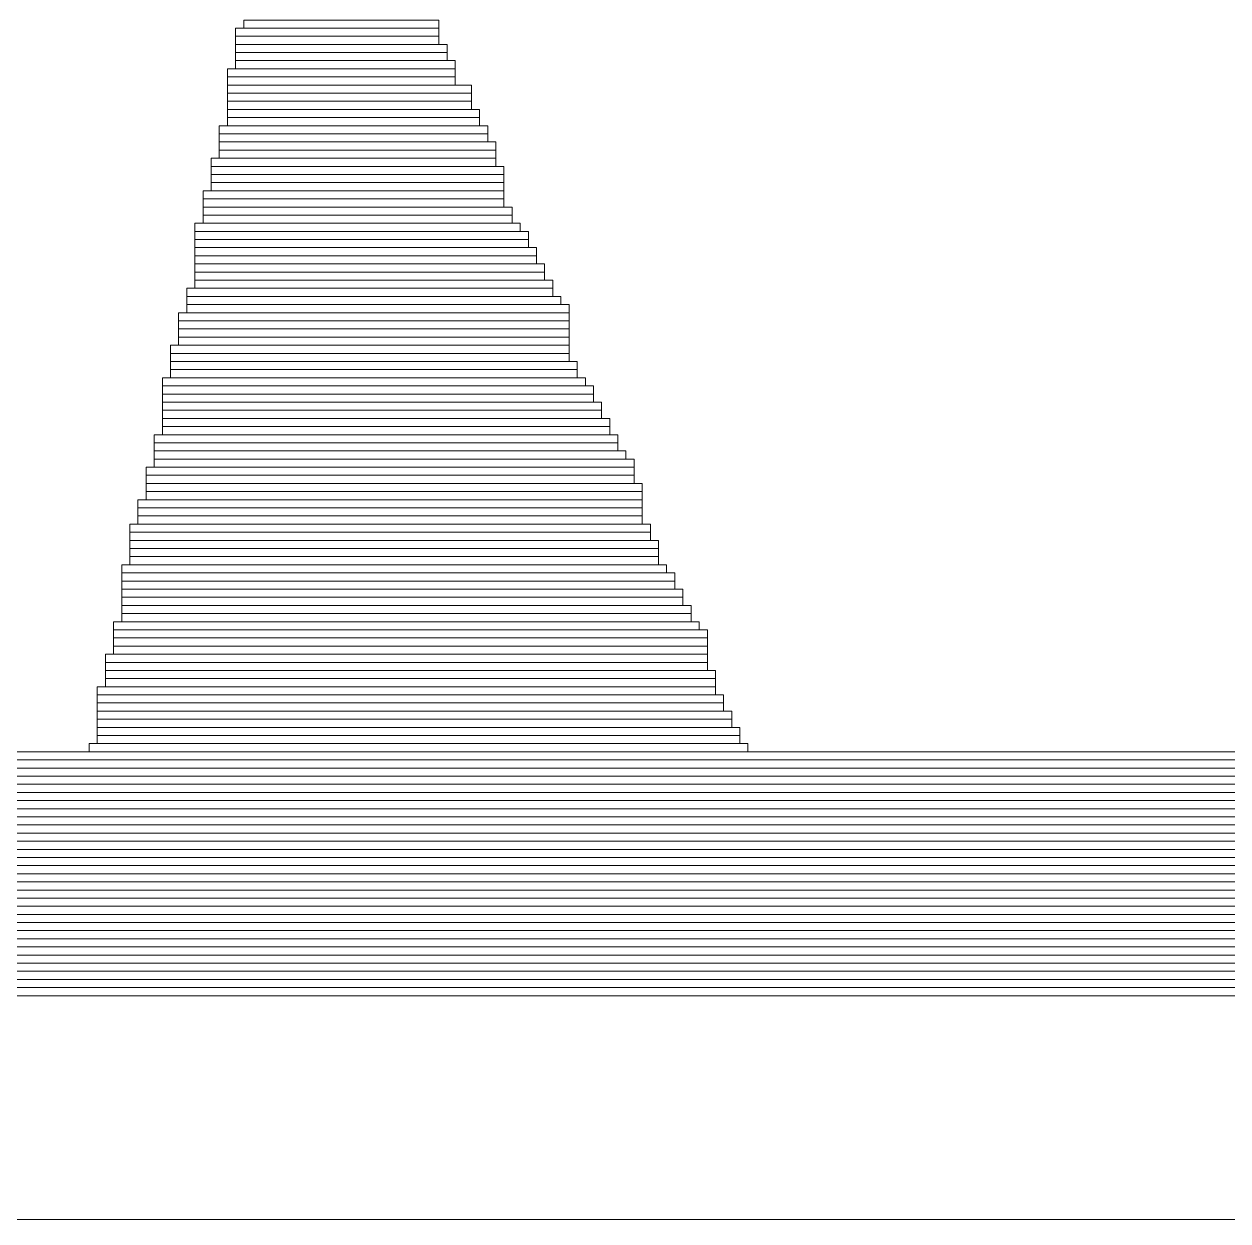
# Model space of a CAD drawing. Header units: millimetres. Extents: x -90 to 99, y -65 to 67.
# Drawn here: x 56.144 to 59.904, y -64.946 to -61.207 of the extents above; entities that cross this region are included whole.
import ezdxf

# ---------------------------------------------------------------- set-up
doc = ezdxf.new("R2010")
doc.units = ezdxf.units.MM
doc.header["$MEASUREMENT"] = 0
doc.layers.add('BG_OUTLINE', color=7, linetype='Continuous')
doc.layers.add('MA_PEN3', color=7, linetype='Continuous')

msp = doc.modelspace()

# ---------------------------------------------------------------- linework, layer by layer
at = {"layer": 'BG_OUTLINE', "color": 3, "lineweight": 9}
msp.add_open_spline([(-71.7269, -61.8795), (-71.7269, -61.8795), (-71.7343, 42.2681), (-71.7343, 42.2681), (-71.7343, 42.2681), (-71.7348, 43.0066), (-71.4419, 43.715), (-70.92, 44.2375), (-70.92, 44.2375), (-70.3982, 44.76), (-69.6866, 45.0538), (-68.9482, 45.0543), (-68.9482, 45.0543), (-68.9482, 45.0543), (75.2046, 45.0543), (75.2046, 45.0543), (75.2046, 45.0543), (76.8319, 45.0552), (78.1763, 43.7805), (78.2661, 42.1556), (78.2661, 42.1556), (78.2661, 42.1556), (78.2661, 31.2814), (78.2661, 31.2814), (78.2661, 31.2814), (78.2661, 31.2814), (72.2646, 31.2814), (72.2646, 31.2814), (72.2646, 31.2814), (72.2646, 31.2814), (72.2646, 26.9814), (72.2646, 26.9814), (72.2646, 26.9814), (72.2646, 26.9814), (78.2661, 26.9814), (78.2661, 26.9814), (78.2661, 26.9814), (78.2661, 26.9814), (78.2661, 18.6553), (78.2661, 18.6553), (78.2661, 18.6553), (78.2661, 18.6553), (72.2496, 18.6553), (72.2496, 18.6553), (72.2496, 18.6553), (72.2496, 18.6553), (72.2496, 14.3553), (72.2496, 14.3553), (72.2496, 14.3553), (72.2496, 14.3553), (78.2661, 14.3553), (78.2661, 14.3553), (78.2661, 14.3553), (78.2661, 14.3553), (78.2661, 9.255), (78.2661, 9.255), (78.2661, 9.255), (78.2661, 9.255), (72.2648, 9.255), (72.2648, 9.255), (72.2648, 9.255), (72.2648, 9.255), (72.2648, 4.955), (72.2648, 4.955), (72.2648, 4.955), (72.2648, 4.955), (78.2661, 4.955), (78.2661, 4.955), (78.2661, 4.955), (78.2661, 4.955), (78.2661, -3.3762), (78.2661, -3.3762), (78.2661, -3.3762), (78.2661, -3.3762), (72.2445, -3.3762), (72.2445, -3.3762), (72.2445, -3.3762), (72.2445, -3.3762), (72.2445, -7.6762), (72.2445, -7.6762), (72.2445, -7.6762), (72.2445, -7.6762), (78.2661, -7.6762), (78.2661, -7.6762), (78.2661, -7.6762), (78.2661, -7.6762), (78.2661, -12.7615), (78.2661, -12.7615), (78.2661, -12.7615), (78.2661, -12.7615), (72.2651, -12.7615), (72.2651, -12.7615), (72.2651, -12.7615), (72.2651, -12.7615), (72.2651, -17.0615), (72.2651, -17.0615), (72.2651, -17.0615), (72.2651, -17.0615), (78.2661, -17.0615), (78.2661, -17.0615), (78.2661, -17.0615), (78.2661, -17.0615), (78.2661, -25.4097), (78.2661, -25.4097), (78.2661, -25.4097), (78.2661, -25.4097), (72.2656, -25.4097), (72.2656, -25.4097), (72.2656, -25.4097), (72.2656, -25.4097), (72.2656, -29.7097), (72.2656, -29.7097), (72.2656, -29.7097), (72.2656, -29.7097), (78.2661, -29.7097), (78.2661, -29.7097), (78.2661, -29.7097), (78.2661, -29.7097), (78.2661, -34.793), (78.2661, -34.793), (78.2661, -34.793), (78.2661, -34.793), (72.2679, -34.793), (72.2679, -34.793), (72.2679, -34.793), (72.2679, -34.793), (72.2679, -39.0929), (72.2679, -39.0929), (72.2679, -39.0929), (72.2679, -39.0929), (78.2661, -39.0929), (78.2661, -39.0929), (78.2661, -39.0929), (78.2661, -39.0929), (78.2661, -47.4269), (78.2661, -47.4269), (78.2661, -47.4269), (78.2661, -47.4269), (72.2679, -47.4269), (72.2679, -47.4269), (72.2679, -47.4269), (72.2679, -47.4269), (72.2679, -51.7269), (72.2679, -51.7269), (72.2679, -51.7269), (72.2679, -51.7269), (78.2661, -51.7269), (78.2661, -51.7269), (78.2661, -51.7269), (78.2661, -51.7269), (78.2661, -51.8138), (78.2661, -51.8138), (78.2661, -51.8138), (78.2661, -51.8138), (78.2656, -61.8468), (78.2656, -61.8468), (78.2656, -61.8468), (78.2661, -62.6669), (77.9407, -63.4536), (77.3612, -64.0339), (77.3612, -64.0339), (76.7817, -64.6142), (75.9915, -64.9405), (75.1713, -64.941), (75.1713, -64.941), (75.1713, -64.941), (-68.6609, -64.9456), (-68.6609, -64.9456), (-68.6609, -64.9456), (-69.4735, -64.9461), (-70.2531, -64.6237), (-70.8281, -64.0495), (-70.8281, -64.0495), (-71.4031, -63.4752), (-71.7264, -62.6922), (-71.7269, -61.8795)], degree=3, knots=[0, 0, 0, 0, 0.022727, 0.022727, 0.022727, 0.022727, 0.045455, 0.045455, 0.045455, 0.045455, 0.068182, 0.068182, 0.068182, 0.068182, 0.090909, 0.090909, 0.090909, 0.090909, 0.113636, 0.113636, 0.113636, 0.113636, 0.136364, 0.136364, 0.136364, 0.136364, 0.159091, 0.159091, 0.159091, 0.159091, 0.181818, 0.181818, 0.181818, 0.181818, 0.204545, 0.204545, 0.204545, 0.204545, 0.227273, 0.227273, 0.227273, 0.227273, 0.25, 0.25, 0.25, 0.25, 0.272727, 0.272727, 0.272727, 0.272727, 0.295455, 0.295455, 0.295455, 0.295455, 0.318182, 0.318182, 0.318182, 0.318182, 0.340909, 0.340909, 0.340909, 0.340909, 0.363636, 0.363636, 0.363636, 0.363636, 0.386364, 0.386364, 0.386364, 0.386364, 0.409091, 0.409091, 0.409091, 0.409091, 0.431818, 0.431818, 0.431818, 0.431818, 0.454545, 0.454545, 0.454545, 0.454545, 0.477273, 0.477273, 0.477273, 0.477273, 0.5, 0.5, 0.5, 0.5, 0.522727, 0.522727, 0.522727, 0.522727, 0.545455, 0.545455, 0.545455, 0.545455, 0.568182, 0.568182, 0.568182, 0.568182, 0.590909, 0.590909, 0.590909, 0.590909, 0.613636, 0.613636, 0.613636, 0.613636, 0.636364, 0.636364, 0.636364, 0.636364, 0.659091, 0.659091, 0.659091, 0.659091, 0.681818, 0.681818, 0.681818, 0.681818, 0.704545, 0.704545, 0.704545, 0.704545, 0.727273, 0.727273, 0.727273, 0.727273, 0.75, 0.75, 0.75, 0.75, 0.772727, 0.772727, 0.772727, 0.772727, 0.795455, 0.795455, 0.795455, 0.795455, 0.818182, 0.818182, 0.818182, 0.818182, 0.840909, 0.840909, 0.840909, 0.840909, 0.863636, 0.863636, 0.863636, 0.863636, 0.886364, 0.886364, 0.886364, 0.886364, 0.909091, 0.909091, 0.909091, 0.909091, 0.931818, 0.931818, 0.931818, 0.931818, 0.954545, 0.954545, 0.954545, 0.954545, 0.977273, 0.977273, 0.977273, 0.977273, 1, 1, 1, 1], dxfattribs=at)
at = {"layer": 'MA_PEN3', "color": 5, "lineweight": 9}
for points in [[(56.8303, -61.2199), (56.8303, -61.2199), (56.8303, -61.1945), (56.8303, -61.1945), (56.8303, -61.1945), (56.8303, -61.1945), (57.4399, -61.1945), (57.4399, -61.1945), (57.4399, -61.1945), (57.4399, -61.1945), (57.4399, -61.2199), (57.4399, -61.2199), (57.4399, -61.2199), (57.4399, -61.2199), (56.8303, -61.2199), (56.8303, -61.2199)], [(56.8048, -61.2453), (56.8048, -61.2453), (56.8048, -61.2199), (56.8048, -61.2199), (56.8048, -61.2199), (56.8048, -61.2199), (57.4399, -61.2199), (57.4399, -61.2199), (57.4399, -61.2199), (57.4399, -61.2199), (57.4399, -61.2453), (57.4399, -61.2453), (57.4399, -61.2453), (57.4399, -61.2453), (56.8048, -61.2453), (56.8048, -61.2453)], [(56.8048, -61.2707), (56.8048, -61.2707), (56.8048, -61.2453), (56.8048, -61.2453), (56.8048, -61.2453), (56.8048, -61.2453), (57.4399, -61.2453), (57.4399, -61.2453), (57.4399, -61.2453), (57.4399, -61.2453), (57.4399, -61.2707), (57.4399, -61.2707), (57.4399, -61.2707), (57.4399, -61.2707), (56.8048, -61.2707), (56.8048, -61.2707)], [(56.8048, -61.2961), (56.8048, -61.2961), (56.8048, -61.2707), (56.8048, -61.2707), (56.8048, -61.2707), (56.8048, -61.2707), (57.4652, -61.2707), (57.4652, -61.2707), (57.4652, -61.2707), (57.4652, -61.2707), (57.4652, -61.2961), (57.4652, -61.2961), (57.4652, -61.2961), (57.4652, -61.2961), (56.8048, -61.2961), (56.8048, -61.2961)], [(56.8048, -61.3215), (56.8048, -61.3215), (56.8048, -61.2961), (56.8048, -61.2961), (56.8048, -61.2961), (56.8048, -61.2961), (57.4652, -61.2961), (57.4652, -61.2961), (57.4652, -61.2961), (57.4652, -61.2961), (57.4652, -61.3215), (57.4652, -61.3215), (57.4652, -61.3215), (57.4652, -61.3215), (56.8048, -61.3215), (56.8048, -61.3215)], [(56.7794, -61.3723), (56.7794, -61.3723), (56.7794, -61.3469), (56.7794, -61.3469), (56.7794, -61.3469), (56.7794, -61.3469), (57.4906, -61.3469), (57.4906, -61.3469), (57.4906, -61.3469), (57.4906, -61.3469), (57.4906, -61.3723), (57.4906, -61.3723), (57.4906, -61.3723), (57.4906, -61.3723), (56.7794, -61.3723), (56.7794, -61.3723)], [(56.8048, -61.3469), (56.8048, -61.3469), (56.8048, -61.3215), (56.8048, -61.3215), (56.8048, -61.3215), (56.8048, -61.3215), (57.4906, -61.3215), (57.4906, -61.3215), (57.4906, -61.3215), (57.4906, -61.3215), (57.4906, -61.3469), (57.4906, -61.3469), (57.4906, -61.3469), (57.4906, -61.3469), (56.8048, -61.3469), (56.8048, -61.3469)], [(56.7794, -61.3977), (56.7794, -61.3977), (56.7794, -61.3723), (56.7794, -61.3723), (56.7794, -61.3723), (56.7794, -61.3723), (57.4906, -61.3723), (57.4906, -61.3723), (57.4906, -61.3723), (57.4906, -61.3723), (57.4906, -61.3977), (57.4906, -61.3977), (57.4906, -61.3977), (57.4906, -61.3977), (56.7794, -61.3977), (56.7794, -61.3977)], [(56.7794, -61.4231), (56.7794, -61.4231), (56.7794, -61.3977), (56.7794, -61.3977), (56.7794, -61.3977), (56.7794, -61.3977), (57.5414, -61.3977), (57.5414, -61.3977), (57.5414, -61.3977), (57.5414, -61.3977), (57.5414, -61.4231), (57.5414, -61.4231), (57.5414, -61.4231), (57.5414, -61.4231), (56.7794, -61.4231), (56.7794, -61.4231)], [(56.7794, -61.4485), (56.7794, -61.4485), (56.7794, -61.4231), (56.7794, -61.4231), (56.7794, -61.4231), (56.7794, -61.4231), (57.5414, -61.4231), (57.5414, -61.4231), (57.5414, -61.4231), (57.5414, -61.4231), (57.5414, -61.4485), (57.5414, -61.4485), (57.5414, -61.4485), (57.5414, -61.4485), (56.7794, -61.4485), (56.7794, -61.4485)], [(56.7794, -61.4739), (56.7794, -61.4739), (56.7794, -61.4485), (56.7794, -61.4485), (56.7794, -61.4485), (56.7794, -61.4485), (57.5414, -61.4485), (57.5414, -61.4485), (57.5414, -61.4485), (57.5414, -61.4485), (57.5414, -61.4739), (57.5414, -61.4739), (57.5414, -61.4739), (57.5414, -61.4739), (56.7794, -61.4739), (56.7794, -61.4739)], [(56.7794, -61.4993), (56.7794, -61.4993), (56.7794, -61.4739), (56.7794, -61.4739), (56.7794, -61.4739), (56.7794, -61.4739), (57.5668, -61.4739), (57.5668, -61.4739), (57.5668, -61.4739), (57.5668, -61.4739), (57.5668, -61.4993), (57.5668, -61.4993), (57.5668, -61.4993), (57.5668, -61.4993), (56.7794, -61.4993), (56.7794, -61.4993)], [(56.7794, -61.5247), (56.7794, -61.5247), (56.7794, -61.4993), (56.7794, -61.4993), (56.7794, -61.4993), (56.7794, -61.4993), (57.5668, -61.4993), (57.5668, -61.4993), (57.5668, -61.4993), (57.5668, -61.4993), (57.5668, -61.5247), (57.5668, -61.5247), (57.5668, -61.5247), (57.5668, -61.5247), (56.7794, -61.5247), (56.7794, -61.5247)], [(56.7541, -61.5501), (56.7541, -61.5501), (56.7541, -61.5247), (56.7541, -61.5247), (56.7541, -61.5247), (56.7541, -61.5247), (57.5923, -61.5247), (57.5923, -61.5247), (57.5923, -61.5247), (57.5923, -61.5247), (57.5923, -61.5501), (57.5923, -61.5501), (57.5923, -61.5501), (57.5923, -61.5501), (56.7541, -61.5501), (56.7541, -61.5501)], [(56.7541, -61.5755), (56.7541, -61.5755), (56.7541, -61.5501), (56.7541, -61.5501), (56.7541, -61.5501), (56.7541, -61.5501), (57.5923, -61.5501), (57.5923, -61.5501), (57.5923, -61.5501), (57.5923, -61.5501), (57.5923, -61.5755), (57.5923, -61.5755), (57.5923, -61.5755), (57.5923, -61.5755), (56.7541, -61.5755), (56.7541, -61.5755)], [(56.7541, -61.6009), (56.7541, -61.6009), (56.7541, -61.5755), (56.7541, -61.5755), (56.7541, -61.5755), (56.7541, -61.5755), (57.6176, -61.5755), (57.6176, -61.5755), (57.6176, -61.5755), (57.6176, -61.5755), (57.6176, -61.6009), (57.6176, -61.6009), (57.6176, -61.6009), (57.6176, -61.6009), (56.7541, -61.6009), (56.7541, -61.6009)], [(56.7541, -61.6263), (56.7541, -61.6263), (56.7541, -61.6009), (56.7541, -61.6009), (56.7541, -61.6009), (56.7541, -61.6009), (57.6176, -61.6009), (57.6176, -61.6009), (57.6176, -61.6009), (57.6176, -61.6009), (57.6176, -61.6263), (57.6176, -61.6263), (57.6176, -61.6263), (57.6176, -61.6263), (56.7541, -61.6263), (56.7541, -61.6263)], [(56.7286, -61.6517), (56.7286, -61.6517), (56.7286, -61.6263), (56.7286, -61.6263), (56.7286, -61.6263), (56.7286, -61.6263), (57.6176, -61.6263), (57.6176, -61.6263), (57.6176, -61.6263), (57.6176, -61.6263), (57.6176, -61.6517), (57.6176, -61.6517), (57.6176, -61.6517), (57.6176, -61.6517), (56.7286, -61.6517), (56.7286, -61.6517)], [(56.7286, -61.6771), (56.7286, -61.6771), (56.7286, -61.6517), (56.7286, -61.6517), (56.7286, -61.6517), (56.7286, -61.6517), (57.643, -61.6517), (57.643, -61.6517), (57.643, -61.6517), (57.643, -61.6517), (57.643, -61.6771), (57.643, -61.6771), (57.643, -61.6771), (57.643, -61.6771), (56.7286, -61.6771), (56.7286, -61.6771)], [(56.7286, -61.7025), (56.7286, -61.7025), (56.7286, -61.6771), (56.7286, -61.6771), (56.7286, -61.6771), (56.7286, -61.6771), (57.643, -61.6771), (57.643, -61.6771), (57.643, -61.6771), (57.643, -61.6771), (57.643, -61.7025), (57.643, -61.7025), (57.643, -61.7025), (57.643, -61.7025), (56.7286, -61.7025), (56.7286, -61.7025)], [(56.7032, -61.7533), (56.7032, -61.7533), (56.7032, -61.7279), (56.7032, -61.7279), (56.7032, -61.7279), (56.7032, -61.7279), (57.643, -61.7279), (57.643, -61.7279), (57.643, -61.7279), (57.643, -61.7279), (57.643, -61.7533), (57.643, -61.7533), (57.643, -61.7533), (57.643, -61.7533), (56.7032, -61.7533), (56.7032, -61.7533)], [(56.7286, -61.7279), (56.7286, -61.7279), (56.7286, -61.7025), (56.7286, -61.7025), (56.7286, -61.7025), (56.7286, -61.7025), (57.643, -61.7025), (57.643, -61.7025), (57.643, -61.7025), (57.643, -61.7025), (57.643, -61.7279), (57.643, -61.7279), (57.643, -61.7279), (57.643, -61.7279), (56.7286, -61.7279), (56.7286, -61.7279)], [(56.7032, -61.7787), (56.7032, -61.7787), (56.7032, -61.7533), (56.7032, -61.7533), (56.7032, -61.7533), (56.7032, -61.7533), (57.643, -61.7533), (57.643, -61.7533), (57.643, -61.7533), (57.643, -61.7533), (57.643, -61.7787), (57.643, -61.7787), (57.643, -61.7787), (57.643, -61.7787), (56.7032, -61.7787), (56.7032, -61.7787)], [(56.7032, -61.8041), (56.7032, -61.8041), (56.7032, -61.7787), (56.7032, -61.7787), (56.7032, -61.7787), (56.7032, -61.7787), (57.6685, -61.7787), (57.6685, -61.7787), (57.6685, -61.7787), (57.6685, -61.7787), (57.6685, -61.8041), (57.6685, -61.8041), (57.6685, -61.8041), (57.6685, -61.8041), (56.7032, -61.8041), (56.7032, -61.8041)], [(56.6779, -61.8549), (56.6779, -61.8549), (56.6779, -61.8295), (56.6779, -61.8295), (56.6779, -61.8295), (56.6779, -61.8295), (57.6938, -61.8295), (57.6938, -61.8295), (57.6938, -61.8295), (57.6938, -61.8295), (57.6938, -61.8549), (57.6938, -61.8549), (57.6938, -61.8549), (57.6938, -61.8549), (56.6779, -61.8549), (56.6779, -61.8549)], [(56.7032, -61.8295), (56.7032, -61.8295), (56.7032, -61.8041), (56.7032, -61.8041), (56.7032, -61.8041), (56.7032, -61.8041), (57.6685, -61.8041), (57.6685, -61.8041), (57.6685, -61.8041), (57.6685, -61.8041), (57.6685, -61.8295), (57.6685, -61.8295), (57.6685, -61.8295), (57.6685, -61.8295), (56.7032, -61.8295), (56.7032, -61.8295)], [(56.6779, -61.8803), (56.6779, -61.8803), (56.6779, -61.8549), (56.6779, -61.8549), (56.6779, -61.8549), (56.6779, -61.8549), (57.7192, -61.8549), (57.7192, -61.8549), (57.7192, -61.8549), (57.7192, -61.8549), (57.7192, -61.8803), (57.7192, -61.8803), (57.7192, -61.8803), (57.7192, -61.8803), (56.6779, -61.8803), (56.6779, -61.8803)], [(56.6779, -61.9057), (56.6779, -61.9057), (56.6779, -61.8803), (56.6779, -61.8803), (56.6779, -61.8803), (56.6779, -61.8803), (57.7192, -61.8803), (57.7192, -61.8803), (57.7192, -61.8803), (57.7192, -61.8803), (57.7192, -61.9057), (57.7192, -61.9057), (57.7192, -61.9057), (57.7192, -61.9057), (56.6779, -61.9057), (56.6779, -61.9057)], [(56.6779, -61.9311), (56.6779, -61.9311), (56.6779, -61.9057), (56.6779, -61.9057), (56.6779, -61.9057), (56.6779, -61.9057), (57.7447, -61.9057), (57.7447, -61.9057), (57.7447, -61.9057), (57.7447, -61.9057), (57.7447, -61.9311), (57.7447, -61.9311), (57.7447, -61.9311), (57.7447, -61.9311), (56.6779, -61.9311), (56.6779, -61.9311)], [(56.6779, -61.9565), (56.6779, -61.9565), (56.6779, -61.9311), (56.6779, -61.9311), (56.6779, -61.9311), (56.6779, -61.9311), (57.7447, -61.9311), (57.7447, -61.9311), (57.7447, -61.9311), (57.7447, -61.9311), (57.7447, -61.9565), (57.7447, -61.9565), (57.7447, -61.9565), (57.7447, -61.9565), (56.6779, -61.9565), (56.6779, -61.9565)], [(56.6779, -61.9819), (56.6779, -61.9819), (56.6779, -61.9565), (56.6779, -61.9565), (56.6779, -61.9565), (56.6779, -61.9565), (57.77, -61.9565), (57.77, -61.9565), (57.77, -61.9565), (57.77, -61.9565), (57.77, -61.9819), (57.77, -61.9819), (57.77, -61.9819), (57.77, -61.9819), (56.6779, -61.9819), (56.6779, -61.9819)], [(56.6779, -62.0073), (56.6779, -62.0073), (56.6779, -61.9819), (56.6779, -61.9819), (56.6779, -61.9819), (56.6779, -61.9819), (57.77, -61.9819), (57.77, -61.9819), (57.77, -61.9819), (57.77, -61.9819), (57.77, -62.0073), (57.77, -62.0073), (57.77, -62.0073), (57.77, -62.0073), (56.6779, -62.0073), (56.6779, -62.0073)], [(56.6779, -62.0327), (56.6779, -62.0327), (56.6779, -62.0073), (56.6779, -62.0073), (56.6779, -62.0073), (56.6779, -62.0073), (57.7954, -62.0073), (57.7954, -62.0073), (57.7954, -62.0073), (57.7954, -62.0073), (57.7954, -62.0327), (57.7954, -62.0327), (57.7954, -62.0327), (57.7954, -62.0327), (56.6779, -62.0327), (56.6779, -62.0327)], [(56.6524, -62.0581), (56.6524, -62.0581), (56.6524, -62.0327), (56.6524, -62.0327), (56.6524, -62.0327), (56.6524, -62.0327), (57.7954, -62.0327), (57.7954, -62.0327), (57.7954, -62.0327), (57.7954, -62.0327), (57.7954, -62.0581), (57.7954, -62.0581), (57.7954, -62.0581), (57.7954, -62.0581), (56.6524, -62.0581), (56.6524, -62.0581)], [(56.6524, -62.0835), (56.6524, -62.0835), (56.6524, -62.0581), (56.6524, -62.0581), (56.6524, -62.0581), (56.6524, -62.0581), (57.8209, -62.0581), (57.8209, -62.0581), (57.8209, -62.0581), (57.8209, -62.0581), (57.8209, -62.0835), (57.8209, -62.0835), (57.8209, -62.0835), (57.8209, -62.0835), (56.6524, -62.0835), (56.6524, -62.0835)], [(56.6524, -62.1089), (56.6524, -62.1089), (56.6524, -62.0835), (56.6524, -62.0835), (56.6524, -62.0835), (56.6524, -62.0835), (57.8462, -62.0835), (57.8462, -62.0835), (57.8462, -62.0835), (57.8462, -62.0835), (57.8462, -62.1089), (57.8462, -62.1089), (57.8462, -62.1089), (57.8462, -62.1089), (56.6524, -62.1089), (56.6524, -62.1089)], [(56.627, -62.1343), (56.627, -62.1343), (56.627, -62.1089), (56.627, -62.1089), (56.627, -62.1089), (56.627, -62.1089), (57.8462, -62.1089), (57.8462, -62.1089), (57.8462, -62.1089), (57.8462, -62.1089), (57.8462, -62.1343), (57.8462, -62.1343), (57.8462, -62.1343), (57.8462, -62.1343), (56.627, -62.1343), (56.627, -62.1343)], [(56.627, -62.1597), (56.627, -62.1597), (56.627, -62.1343), (56.627, -62.1343), (56.627, -62.1343), (56.627, -62.1343), (57.8462, -62.1343), (57.8462, -62.1343), (57.8462, -62.1343), (57.8462, -62.1343), (57.8462, -62.1597), (57.8462, -62.1597), (57.8462, -62.1597), (57.8462, -62.1597), (56.627, -62.1597), (56.627, -62.1597)], [(56.627, -62.1851), (56.627, -62.1851), (56.627, -62.1597), (56.627, -62.1597), (56.627, -62.1597), (56.627, -62.1597), (57.8462, -62.1597), (57.8462, -62.1597), (57.8462, -62.1597), (57.8462, -62.1597), (57.8462, -62.1851), (57.8462, -62.1851), (57.8462, -62.1851), (57.8462, -62.1851), (56.627, -62.1851), (56.627, -62.1851)], [(56.6017, -62.2359), (56.6017, -62.2359), (56.6017, -62.2105), (56.6017, -62.2105), (56.6017, -62.2105), (56.6017, -62.2105), (57.8462, -62.2105), (57.8462, -62.2105), (57.8462, -62.2105), (57.8462, -62.2105), (57.8462, -62.2359), (57.8462, -62.2359), (57.8462, -62.2359), (57.8462, -62.2359), (56.6017, -62.2359), (56.6017, -62.2359)], [(56.627, -62.2105), (56.627, -62.2105), (56.627, -62.1851), (56.627, -62.1851), (56.627, -62.1851), (56.627, -62.1851), (57.8462, -62.1851), (57.8462, -62.1851), (57.8462, -62.1851), (57.8462, -62.1851), (57.8462, -62.2105), (57.8462, -62.2105), (57.8462, -62.2105), (57.8462, -62.2105), (56.627, -62.2105), (56.627, -62.2105)], [(56.6017, -62.2613), (56.6017, -62.2613), (56.6017, -62.2359), (56.6017, -62.2359), (56.6017, -62.2359), (56.6017, -62.2359), (57.8462, -62.2359), (57.8462, -62.2359), (57.8462, -62.2359), (57.8462, -62.2359), (57.8462, -62.2613), (57.8462, -62.2613), (57.8462, -62.2613), (57.8462, -62.2613), (56.6017, -62.2613), (56.6017, -62.2613)], [(56.6017, -62.2867), (56.6017, -62.2867), (56.6017, -62.2613), (56.6017, -62.2613), (56.6017, -62.2613), (56.6017, -62.2613), (57.8716, -62.2613), (57.8716, -62.2613), (57.8716, -62.2613), (57.8716, -62.2613), (57.8716, -62.2867), (57.8716, -62.2867), (57.8716, -62.2867), (57.8716, -62.2867), (56.6017, -62.2867), (56.6017, -62.2867)], [(56.6017, -62.3121), (56.6017, -62.3121), (56.6017, -62.2867), (56.6017, -62.2867), (56.6017, -62.2867), (56.6017, -62.2867), (57.8716, -62.2867), (57.8716, -62.2867), (57.8716, -62.2867), (57.8716, -62.2867), (57.8716, -62.3121), (57.8716, -62.3121), (57.8716, -62.3121), (57.8716, -62.3121), (56.6017, -62.3121), (56.6017, -62.3121)], [(56.5762, -62.3375), (56.5762, -62.3375), (56.5762, -62.3121), (56.5762, -62.3121), (56.5762, -62.3121), (56.5762, -62.3121), (57.8971, -62.3121), (57.8971, -62.3121), (57.8971, -62.3121), (57.8971, -62.3121), (57.8971, -62.3375), (57.8971, -62.3375), (57.8971, -62.3375), (57.8971, -62.3375), (56.5762, -62.3375), (56.5762, -62.3375)], [(56.5762, -62.3629), (56.5762, -62.3629), (56.5762, -62.3375), (56.5762, -62.3375), (56.5762, -62.3375), (56.5762, -62.3375), (57.9224, -62.3375), (57.9224, -62.3375), (57.9224, -62.3375), (57.9224, -62.3375), (57.9224, -62.3629), (57.9224, -62.3629), (57.9224, -62.3629), (57.9224, -62.3629), (56.5762, -62.3629), (56.5762, -62.3629)], [(56.5762, -62.3883), (56.5762, -62.3883), (56.5762, -62.3629), (56.5762, -62.3629), (56.5762, -62.3629), (56.5762, -62.3629), (57.9224, -62.3629), (57.9224, -62.3629), (57.9224, -62.3629), (57.9224, -62.3629), (57.9224, -62.3883), (57.9224, -62.3883), (57.9224, -62.3883), (57.9224, -62.3883), (56.5762, -62.3883), (56.5762, -62.3883)], [(56.5762, -62.4137), (56.5762, -62.4137), (56.5762, -62.3883), (56.5762, -62.3883), (56.5762, -62.3883), (56.5762, -62.3883), (57.9478, -62.3883), (57.9478, -62.3883), (57.9478, -62.3883), (57.9478, -62.3883), (57.9478, -62.4137), (57.9478, -62.4137), (57.9478, -62.4137), (57.9478, -62.4137), (56.5762, -62.4137), (56.5762, -62.4137)], [(56.5762, -62.4391), (56.5762, -62.4391), (56.5762, -62.4137), (56.5762, -62.4137), (56.5762, -62.4137), (56.5762, -62.4137), (57.9478, -62.4137), (57.9478, -62.4137), (57.9478, -62.4137), (57.9478, -62.4137), (57.9478, -62.4391), (57.9478, -62.4391), (57.9478, -62.4391), (57.9478, -62.4391), (56.5762, -62.4391), (56.5762, -62.4391)], [(56.5762, -62.4645), (56.5762, -62.4645), (56.5762, -62.4391), (56.5762, -62.4391), (56.5762, -62.4391), (56.5762, -62.4391), (57.9733, -62.4391), (57.9733, -62.4391), (57.9733, -62.4391), (57.9733, -62.4391), (57.9733, -62.4645), (57.9733, -62.4645), (57.9733, -62.4645), (57.9733, -62.4645), (56.5762, -62.4645), (56.5762, -62.4645)], [(56.5762, -62.4899), (56.5762, -62.4899), (56.5762, -62.4645), (56.5762, -62.4645), (56.5762, -62.4645), (56.5762, -62.4645), (57.9733, -62.4645), (57.9733, -62.4645), (57.9733, -62.4645), (57.9733, -62.4645), (57.9733, -62.4899), (57.9733, -62.4899), (57.9733, -62.4899), (57.9733, -62.4899), (56.5762, -62.4899), (56.5762, -62.4899)], [(56.5508, -62.5153), (56.5508, -62.5153), (56.5508, -62.4899), (56.5508, -62.4899), (56.5508, -62.4899), (56.5508, -62.4899), (57.9986, -62.4899), (57.9986, -62.4899), (57.9986, -62.4899), (57.9986, -62.4899), (57.9986, -62.5153), (57.9986, -62.5153), (57.9986, -62.5153), (57.9986, -62.5153), (56.5508, -62.5153), (56.5508, -62.5153)], [(56.5508, -62.5407), (56.5508, -62.5407), (56.5508, -62.5153), (56.5508, -62.5153), (56.5508, -62.5153), (56.5508, -62.5153), (57.9986, -62.5153), (57.9986, -62.5153), (57.9986, -62.5153), (57.9986, -62.5153), (57.9986, -62.5407), (57.9986, -62.5407), (57.9986, -62.5407), (57.9986, -62.5407), (56.5508, -62.5407), (56.5508, -62.5407)], [(56.5508, -62.5661), (56.5508, -62.5661), (56.5508, -62.5407), (56.5508, -62.5407), (56.5508, -62.5407), (56.5508, -62.5407), (58.024, -62.5407), (58.024, -62.5407), (58.024, -62.5407), (58.024, -62.5407), (58.024, -62.5661), (58.024, -62.5661), (58.024, -62.5661), (58.024, -62.5661), (56.5508, -62.5661), (56.5508, -62.5661)], [(56.5255, -62.6169), (56.5255, -62.6169), (56.5255, -62.5915), (56.5255, -62.5915), (56.5255, -62.5915), (56.5255, -62.5915), (58.0495, -62.5915), (58.0495, -62.5915), (58.0495, -62.5915), (58.0495, -62.5915), (58.0495, -62.6169), (58.0495, -62.6169), (58.0495, -62.6169), (58.0495, -62.6169), (56.5255, -62.6169), (56.5255, -62.6169)], [(56.5508, -62.5915), (56.5508, -62.5915), (56.5508, -62.5661), (56.5508, -62.5661), (56.5508, -62.5661), (56.5508, -62.5661), (58.0495, -62.5661), (58.0495, -62.5661), (58.0495, -62.5661), (58.0495, -62.5661), (58.0495, -62.5915), (58.0495, -62.5915), (58.0495, -62.5915), (58.0495, -62.5915), (56.5508, -62.5915), (56.5508, -62.5915)], [(56.5255, -62.6423), (56.5255, -62.6423), (56.5255, -62.6169), (56.5255, -62.6169), (56.5255, -62.6169), (56.5255, -62.6169), (58.0495, -62.6169), (58.0495, -62.6169), (58.0495, -62.6169), (58.0495, -62.6169), (58.0495, -62.6423), (58.0495, -62.6423), (58.0495, -62.6423), (58.0495, -62.6423), (56.5255, -62.6423), (56.5255, -62.6423)], [(56.5255, -62.6677), (56.5255, -62.6677), (56.5255, -62.6423), (56.5255, -62.6423), (56.5255, -62.6423), (56.5255, -62.6423), (58.0748, -62.6423), (58.0748, -62.6423), (58.0748, -62.6423), (58.0748, -62.6423), (58.0748, -62.6677), (58.0748, -62.6677), (58.0748, -62.6677), (58.0748, -62.6677), (56.5255, -62.6677), (56.5255, -62.6677)], [(56.5255, -62.6931), (56.5255, -62.6931), (56.5255, -62.6677), (56.5255, -62.6677), (56.5255, -62.6677), (56.5255, -62.6677), (58.0748, -62.6677), (58.0748, -62.6677), (58.0748, -62.6677), (58.0748, -62.6677), (58.0748, -62.6931), (58.0748, -62.6931), (58.0748, -62.6931), (58.0748, -62.6931), (56.5255, -62.6931), (56.5255, -62.6931)], [(56.5, -62.7185), (56.5, -62.7185), (56.5, -62.6931), (56.5, -62.6931), (56.5, -62.6931), (56.5, -62.6931), (58.0748, -62.6931), (58.0748, -62.6931), (58.0748, -62.6931), (58.0748, -62.6931), (58.0748, -62.7185), (58.0748, -62.7185), (58.0748, -62.7185), (58.0748, -62.7185), (56.5, -62.7185), (56.5, -62.7185)], [(56.5, -62.7439), (56.5, -62.7439), (56.5, -62.7185), (56.5, -62.7185), (56.5, -62.7185), (56.5, -62.7185), (58.0748, -62.7185), (58.0748, -62.7185), (58.0748, -62.7185), (58.0748, -62.7185), (58.0748, -62.7439), (58.0748, -62.7439), (58.0748, -62.7439), (58.0748, -62.7439), (56.5, -62.7439), (56.5, -62.7439)], [(56.4746, -62.7947), (56.4746, -62.7947), (56.4746, -62.7693), (56.4746, -62.7693), (56.4746, -62.7693), (56.4746, -62.7693), (58.1002, -62.7693), (58.1002, -62.7693), (58.1002, -62.7693), (58.1002, -62.7693), (58.1002, -62.7947), (58.1002, -62.7947), (58.1002, -62.7947), (58.1002, -62.7947), (56.4746, -62.7947), (56.4746, -62.7947)], [(56.5, -62.7693), (56.5, -62.7693), (56.5, -62.7439), (56.5, -62.7439), (56.5, -62.7439), (56.5, -62.7439), (58.0748, -62.7439), (58.0748, -62.7439), (58.0748, -62.7439), (58.0748, -62.7439), (58.0748, -62.7693), (58.0748, -62.7693), (58.0748, -62.7693), (58.0748, -62.7693), (56.5, -62.7693), (56.5, -62.7693)], [(56.4746, -62.8201), (56.4746, -62.8201), (56.4746, -62.7947), (56.4746, -62.7947), (56.4746, -62.7947), (56.4746, -62.7947), (58.1002, -62.7947), (58.1002, -62.7947), (58.1002, -62.7947), (58.1002, -62.7947), (58.1002, -62.8201), (58.1002, -62.8201), (58.1002, -62.8201), (58.1002, -62.8201), (56.4746, -62.8201), (56.4746, -62.8201)], [(56.4746, -62.8455), (56.4746, -62.8455), (56.4746, -62.8201), (56.4746, -62.8201), (56.4746, -62.8201), (56.4746, -62.8201), (58.1257, -62.8201), (58.1257, -62.8201), (58.1257, -62.8201), (58.1257, -62.8201), (58.1257, -62.8455), (58.1257, -62.8455), (58.1257, -62.8455), (58.1257, -62.8455), (56.4746, -62.8455), (56.4746, -62.8455)], [(56.4746, -62.8709), (56.4746, -62.8709), (56.4746, -62.8455), (56.4746, -62.8455), (56.4746, -62.8455), (56.4746, -62.8455), (58.1257, -62.8455), (58.1257, -62.8455), (58.1257, -62.8455), (58.1257, -62.8455), (58.1257, -62.8709), (58.1257, -62.8709), (58.1257, -62.8709), (58.1257, -62.8709), (56.4746, -62.8709), (56.4746, -62.8709)], [(56.4746, -62.8963), (56.4746, -62.8963), (56.4746, -62.8709), (56.4746, -62.8709), (56.4746, -62.8709), (56.4746, -62.8709), (58.1257, -62.8709), (58.1257, -62.8709), (58.1257, -62.8709), (58.1257, -62.8709), (58.1257, -62.8963), (58.1257, -62.8963), (58.1257, -62.8963), (58.1257, -62.8963), (56.4746, -62.8963), (56.4746, -62.8963)], [(56.4493, -62.9217), (56.4493, -62.9217), (56.4493, -62.8963), (56.4493, -62.8963), (56.4493, -62.8963), (56.4493, -62.8963), (58.151, -62.8963), (58.151, -62.8963), (58.151, -62.8963), (58.151, -62.8963), (58.151, -62.9217), (58.151, -62.9217), (58.151, -62.9217), (58.151, -62.9217), (56.4493, -62.9217), (56.4493, -62.9217)], [(56.4493, -62.9471), (56.4493, -62.9471), (56.4493, -62.9217), (56.4493, -62.9217), (56.4493, -62.9217), (56.4493, -62.9217), (58.1764, -62.9217), (58.1764, -62.9217), (58.1764, -62.9217), (58.1764, -62.9217), (58.1764, -62.9471), (58.1764, -62.9471), (58.1764, -62.9471), (58.1764, -62.9471), (56.4493, -62.9471), (56.4493, -62.9471)], [(56.4493, -62.9725), (56.4493, -62.9725), (56.4493, -62.9471), (56.4493, -62.9471), (56.4493, -62.9471), (56.4493, -62.9471), (58.1764, -62.9471), (58.1764, -62.9471), (58.1764, -62.9471), (58.1764, -62.9471), (58.1764, -62.9725), (58.1764, -62.9725), (58.1764, -62.9725), (58.1764, -62.9725), (56.4493, -62.9725), (56.4493, -62.9725)], [(56.4493, -62.9979), (56.4493, -62.9979), (56.4493, -62.9725), (56.4493, -62.9725), (56.4493, -62.9725), (56.4493, -62.9725), (58.2019, -62.9725), (58.2019, -62.9725), (58.2019, -62.9725), (58.2019, -62.9725), (58.2019, -62.9979), (58.2019, -62.9979), (58.2019, -62.9979), (58.2019, -62.9979), (56.4493, -62.9979), (56.4493, -62.9979)], [(56.4493, -63.0233), (56.4493, -63.0233), (56.4493, -62.9979), (56.4493, -62.9979), (56.4493, -62.9979), (56.4493, -62.9979), (58.2019, -62.9979), (58.2019, -62.9979), (58.2019, -62.9979), (58.2019, -62.9979), (58.2019, -63.0233), (58.2019, -63.0233), (58.2019, -63.0233), (58.2019, -63.0233), (56.4493, -63.0233), (56.4493, -63.0233)], [(56.4493, -63.0487), (56.4493, -63.0487), (56.4493, -63.0233), (56.4493, -63.0233), (56.4493, -63.0233), (56.4493, -63.0233), (58.2272, -63.0233), (58.2272, -63.0233), (58.2272, -63.0233), (58.2272, -63.0233), (58.2272, -63.0487), (58.2272, -63.0487), (58.2272, -63.0487), (58.2272, -63.0487), (56.4493, -63.0487), (56.4493, -63.0487)], [(56.4238, -63.0995), (56.4238, -63.0995), (56.4238, -63.0741), (56.4238, -63.0741), (56.4238, -63.0741), (56.4238, -63.0741), (58.2526, -63.0741), (58.2526, -63.0741), (58.2526, -63.0741), (58.2526, -63.0741), (58.2526, -63.0995), (58.2526, -63.0995), (58.2526, -63.0995), (58.2526, -63.0995), (56.4238, -63.0995), (56.4238, -63.0995)], [(56.4493, -63.0741), (56.4493, -63.0741), (56.4493, -63.0487), (56.4493, -63.0487), (56.4493, -63.0487), (56.4493, -63.0487), (58.2272, -63.0487), (58.2272, -63.0487), (58.2272, -63.0487), (58.2272, -63.0487), (58.2272, -63.0741), (58.2272, -63.0741), (58.2272, -63.0741), (58.2272, -63.0741), (56.4493, -63.0741), (56.4493, -63.0741)], [(56.4238, -63.1249), (56.4238, -63.1249), (56.4238, -63.0995), (56.4238, -63.0995), (56.4238, -63.0995), (56.4238, -63.0995), (58.2781, -63.0995), (58.2781, -63.0995), (58.2781, -63.0995), (58.2781, -63.0995), (58.2781, -63.1249), (58.2781, -63.1249), (58.2781, -63.1249), (58.2781, -63.1249), (56.4238, -63.1249), (56.4238, -63.1249)], [(56.4238, -63.1503), (56.4238, -63.1503), (56.4238, -63.1249), (56.4238, -63.1249), (56.4238, -63.1249), (56.4238, -63.1249), (58.2781, -63.1249), (58.2781, -63.1249), (58.2781, -63.1249), (58.2781, -63.1249), (58.2781, -63.1503), (58.2781, -63.1503), (58.2781, -63.1503), (58.2781, -63.1503), (56.4238, -63.1503), (56.4238, -63.1503)], [(56.4238, -63.1757), (56.4238, -63.1757), (56.4238, -63.1503), (56.4238, -63.1503), (56.4238, -63.1503), (56.4238, -63.1503), (58.2781, -63.1503), (58.2781, -63.1503), (58.2781, -63.1503), (58.2781, -63.1503), (58.2781, -63.1757), (58.2781, -63.1757), (58.2781, -63.1757), (58.2781, -63.1757), (56.4238, -63.1757), (56.4238, -63.1757)], [(56.3984, -63.2011), (56.3984, -63.2011), (56.3984, -63.1757), (56.3984, -63.1757), (56.3984, -63.1757), (56.3984, -63.1757), (58.2781, -63.1757), (58.2781, -63.1757), (58.2781, -63.1757), (58.2781, -63.1757), (58.2781, -63.2011), (58.2781, -63.2011), (58.2781, -63.2011), (58.2781, -63.2011), (56.3984, -63.2011), (56.3984, -63.2011)], [(56.3984, -63.2265), (56.3984, -63.2265), (56.3984, -63.2011), (56.3984, -63.2011), (56.3984, -63.2011), (56.3984, -63.2011), (58.2781, -63.2011), (58.2781, -63.2011), (58.2781, -63.2011), (58.2781, -63.2011), (58.2781, -63.2265), (58.2781, -63.2265), (58.2781, -63.2265), (58.2781, -63.2265), (56.3984, -63.2265), (56.3984, -63.2265)], [(56.3984, -63.2519), (56.3984, -63.2519), (56.3984, -63.2265), (56.3984, -63.2265), (56.3984, -63.2265), (56.3984, -63.2265), (58.3034, -63.2265), (58.3034, -63.2265), (58.3034, -63.2265), (58.3034, -63.2265), (58.3034, -63.2519), (58.3034, -63.2519), (58.3034, -63.2519), (58.3034, -63.2519), (56.3984, -63.2519), (56.3984, -63.2519)], [(56.3984, -63.2773), (56.3984, -63.2773), (56.3984, -63.2519), (56.3984, -63.2519), (56.3984, -63.2519), (56.3984, -63.2519), (58.3034, -63.2519), (58.3034, -63.2519), (58.3034, -63.2519), (58.3034, -63.2519), (58.3034, -63.2773), (58.3034, -63.2773), (58.3034, -63.2773), (58.3034, -63.2773), (56.3984, -63.2773), (56.3984, -63.2773)], [(56.3731, -63.3027), (56.3731, -63.3027), (56.3731, -63.2773), (56.3731, -63.2773), (56.3731, -63.2773), (56.3731, -63.2773), (58.3034, -63.2773), (58.3034, -63.2773), (58.3034, -63.2773), (58.3034, -63.2773), (58.3034, -63.3027), (58.3034, -63.3027), (58.3034, -63.3027), (58.3034, -63.3027), (56.3731, -63.3027), (56.3731, -63.3027)], [(56.3731, -63.3281), (56.3731, -63.3281), (56.3731, -63.3027), (56.3731, -63.3027), (56.3731, -63.3027), (56.3731, -63.3027), (58.3288, -63.3027), (58.3288, -63.3027), (58.3288, -63.3027), (58.3288, -63.3027), (58.3288, -63.3281), (58.3288, -63.3281), (58.3288, -63.3281), (58.3288, -63.3281), (56.3731, -63.3281), (56.3731, -63.3281)], [(56.3731, -63.3535), (56.3731, -63.3535), (56.3731, -63.3281), (56.3731, -63.3281), (56.3731, -63.3281), (56.3731, -63.3281), (58.3288, -63.3281), (58.3288, -63.3281), (58.3288, -63.3281), (58.3288, -63.3281), (58.3288, -63.3535), (58.3288, -63.3535), (58.3288, -63.3535), (58.3288, -63.3535), (56.3731, -63.3535), (56.3731, -63.3535)], [(56.3731, -63.3789), (56.3731, -63.3789), (56.3731, -63.3535), (56.3731, -63.3535), (56.3731, -63.3535), (56.3731, -63.3535), (58.3543, -63.3535), (58.3543, -63.3535), (58.3543, -63.3535), (58.3543, -63.3535), (58.3543, -63.3789), (58.3543, -63.3789), (58.3543, -63.3789), (58.3543, -63.3789), (56.3731, -63.3789), (56.3731, -63.3789)], [(56.3731, -63.4043), (56.3731, -63.4043), (56.3731, -63.3789), (56.3731, -63.3789), (56.3731, -63.3789), (56.3731, -63.3789), (58.3543, -63.3789), (58.3543, -63.3789), (58.3543, -63.3789), (58.3543, -63.3789), (58.3543, -63.4043), (58.3543, -63.4043), (58.3543, -63.4043), (58.3543, -63.4043), (56.3731, -63.4043), (56.3731, -63.4043)], [(56.3731, -63.4297), (56.3731, -63.4297), (56.3731, -63.4043), (56.3731, -63.4043), (56.3731, -63.4043), (56.3731, -63.4043), (58.3796, -63.4043), (58.3796, -63.4043), (58.3796, -63.4043), (58.3796, -63.4043), (58.3796, -63.4297), (58.3796, -63.4297), (58.3796, -63.4297), (58.3796, -63.4297), (56.3731, -63.4297), (56.3731, -63.4297)], [(56.3476, -63.4805), (56.3476, -63.4805), (56.3476, -63.4551), (56.3476, -63.4551), (56.3476, -63.4551), (56.3476, -63.4551), (58.405, -63.4551), (58.405, -63.4551), (58.405, -63.4551), (58.405, -63.4551), (58.405, -63.4805), (58.405, -63.4805), (58.405, -63.4805), (58.405, -63.4805), (56.3476, -63.4805), (56.3476, -63.4805)], [(56.3731, -63.4551), (56.3731, -63.4551), (56.3731, -63.4297), (56.3731, -63.4297), (56.3731, -63.4297), (56.3731, -63.4297), (58.3796, -63.4297), (58.3796, -63.4297), (58.3796, -63.4297), (58.3796, -63.4297), (58.3796, -63.4551), (58.3796, -63.4551), (58.3796, -63.4551), (58.3796, -63.4551), (56.3731, -63.4551), (56.3731, -63.4551)], [(38.466, -63.5059), (38.466, -63.5059), (38.466, -63.4805), (38.466, -63.4805), (38.466, -63.4805), (38.466, -63.4805), (68.6667, -63.4805), (68.6667, -63.4805), (68.6667, -63.4805), (68.6667, -63.4805), (68.6667, -63.5059), (68.6667, -63.5059), (68.6667, -63.5059), (68.6667, -63.5059), (38.466, -63.5059), (38.466, -63.5059)], [(38.466, -63.5313), (38.466, -63.5313), (38.466, -63.5059), (38.466, -63.5059), (38.466, -63.5059), (38.466, -63.5059), (68.6667, -63.5059), (68.6667, -63.5059), (68.6667, -63.5059), (68.6667, -63.5059), (68.6667, -63.5313), (68.6667, -63.5313), (68.6667, -63.5313), (68.6667, -63.5313), (38.466, -63.5313), (38.466, -63.5313)], [(38.466, -63.5567), (38.466, -63.5567), (38.466, -63.5313), (38.466, -63.5313), (38.466, -63.5313), (38.466, -63.5313), (68.6667, -63.5313), (68.6667, -63.5313), (68.6667, -63.5313), (68.6667, -63.5313), (68.6667, -63.5567), (68.6667, -63.5567), (68.6667, -63.5567), (68.6667, -63.5567), (38.466, -63.5567), (38.466, -63.5567)], [(38.466, -63.5821), (38.466, -63.5821), (38.466, -63.5567), (38.466, -63.5567), (38.466, -63.5567), (38.466, -63.5567), (68.6667, -63.5567), (68.6667, -63.5567), (68.6667, -63.5567), (68.6667, -63.5567), (68.6667, -63.5821), (68.6667, -63.5821), (68.6667, -63.5821), (68.6667, -63.5821), (38.466, -63.5821), (38.466, -63.5821)], [(38.466, -63.6075), (38.466, -63.6075), (38.466, -63.5821), (38.466, -63.5821), (38.466, -63.5821), (38.466, -63.5821), (68.6667, -63.5821), (68.6667, -63.5821), (68.6667, -63.5821), (68.6667, -63.5821), (68.6667, -63.6075), (68.6667, -63.6075), (68.6667, -63.6075), (68.6667, -63.6075), (38.466, -63.6075), (38.466, -63.6075)], [(38.466, -63.6329), (38.466, -63.6329), (38.466, -63.6075), (38.466, -63.6075), (38.466, -63.6075), (38.466, -63.6075), (68.6667, -63.6075), (68.6667, -63.6075), (68.6667, -63.6075), (68.6667, -63.6075), (68.6667, -63.6329), (68.6667, -63.6329), (68.6667, -63.6329), (68.6667, -63.6329), (38.466, -63.6329), (38.466, -63.6329)], [(38.466, -63.6583), (38.466, -63.6583), (38.466, -63.6329), (38.466, -63.6329), (38.466, -63.6329), (38.466, -63.6329), (68.6667, -63.6329), (68.6667, -63.6329), (68.6667, -63.6329), (68.6667, -63.6329), (68.6667, -63.6583), (68.6667, -63.6583), (68.6667, -63.6583), (68.6667, -63.6583), (38.466, -63.6583), (38.466, -63.6583)], [(38.466, -63.6837), (38.466, -63.6837), (38.466, -63.6583), (38.466, -63.6583), (38.466, -63.6583), (38.466, -63.6583), (68.6667, -63.6583), (68.6667, -63.6583), (68.6667, -63.6583), (68.6667, -63.6583), (68.6667, -63.6837), (68.6667, -63.6837), (68.6667, -63.6837), (68.6667, -63.6837), (38.466, -63.6837), (38.466, -63.6837)], [(38.466, -63.7091), (38.466, -63.7091), (38.466, -63.6837), (38.466, -63.6837), (38.466, -63.6837), (38.466, -63.6837), (68.6667, -63.6837), (68.6667, -63.6837), (68.6667, -63.6837), (68.6667, -63.6837), (68.6667, -63.7091), (68.6667, -63.7091), (68.6667, -63.7091), (68.6667, -63.7091), (38.466, -63.7091), (38.466, -63.7091)], [(38.466, -63.7345), (38.466, -63.7345), (38.466, -63.7091), (38.466, -63.7091), (38.466, -63.7091), (38.466, -63.7091), (68.6667, -63.7091), (68.6667, -63.7091), (68.6667, -63.7091), (68.6667, -63.7091), (68.6667, -63.7345), (68.6667, -63.7345), (68.6667, -63.7345), (68.6667, -63.7345), (38.466, -63.7345), (38.466, -63.7345)], [(38.466, -63.7599), (38.466, -63.7599), (38.466, -63.7345), (38.466, -63.7345), (38.466, -63.7345), (38.466, -63.7345), (68.6667, -63.7345), (68.6667, -63.7345), (68.6667, -63.7345), (68.6667, -63.7345), (68.6667, -63.7599), (68.6667, -63.7599), (68.6667, -63.7599), (68.6667, -63.7599), (38.466, -63.7599), (38.466, -63.7599)], [(38.466, -63.7853), (38.466, -63.7853), (38.466, -63.7599), (38.466, -63.7599), (38.466, -63.7599), (38.466, -63.7599), (68.6667, -63.7599), (68.6667, -63.7599), (68.6667, -63.7599), (68.6667, -63.7599), (68.6667, -63.7853), (68.6667, -63.7853), (68.6667, -63.7853), (68.6667, -63.7853), (38.466, -63.7853), (38.466, -63.7853)], [(38.466, -63.8107), (38.466, -63.8107), (38.466, -63.7853), (38.466, -63.7853), (38.466, -63.7853), (38.466, -63.7853), (68.6667, -63.7853), (68.6667, -63.7853), (68.6667, -63.7853), (68.6667, -63.7853), (68.6667, -63.8107), (68.6667, -63.8107), (68.6667, -63.8107), (68.6667, -63.8107), (38.466, -63.8107), (38.466, -63.8107)], [(38.466, -63.8361), (38.466, -63.8361), (38.466, -63.8107), (38.466, -63.8107), (38.466, -63.8107), (38.466, -63.8107), (68.6667, -63.8107), (68.6667, -63.8107), (68.6667, -63.8107), (68.6667, -63.8107), (68.6667, -63.8361), (68.6667, -63.8361), (68.6667, -63.8361), (68.6667, -63.8361), (38.466, -63.8361), (38.466, -63.8361)], [(38.466, -63.8615), (38.466, -63.8615), (38.466, -63.8361), (38.466, -63.8361), (38.466, -63.8361), (38.466, -63.8361), (68.6667, -63.8361), (68.6667, -63.8361), (68.6667, -63.8361), (68.6667, -63.8361), (68.6667, -63.8615), (68.6667, -63.8615), (68.6667, -63.8615), (68.6667, -63.8615), (38.466, -63.8615), (38.466, -63.8615)], [(38.466, -63.8869), (38.466, -63.8869), (38.466, -63.8615), (38.466, -63.8615), (38.466, -63.8615), (38.466, -63.8615), (68.6667, -63.8615), (68.6667, -63.8615), (68.6667, -63.8615), (68.6667, -63.8615), (68.6667, -63.8869), (68.6667, -63.8869), (68.6667, -63.8869), (68.6667, -63.8869), (38.466, -63.8869), (38.466, -63.8869)], [(38.466, -63.9123), (38.466, -63.9123), (38.466, -63.8869), (38.466, -63.8869), (38.466, -63.8869), (38.466, -63.8869), (68.6667, -63.8869), (68.6667, -63.8869), (68.6667, -63.8869), (68.6667, -63.8869), (68.6667, -63.9123), (68.6667, -63.9123), (68.6667, -63.9123), (68.6667, -63.9123), (38.466, -63.9123), (38.466, -63.9123)], [(38.466, -63.9377), (38.466, -63.9377), (38.466, -63.9123), (38.466, -63.9123), (38.466, -63.9123), (38.466, -63.9123), (68.6667, -63.9123), (68.6667, -63.9123), (68.6667, -63.9123), (68.6667, -63.9123), (68.6667, -63.9377), (68.6667, -63.9377), (68.6667, -63.9377), (68.6667, -63.9377), (38.466, -63.9377), (38.466, -63.9377)], [(38.466, -63.9631), (38.466, -63.9631), (38.466, -63.9377), (38.466, -63.9377), (38.466, -63.9377), (38.466, -63.9377), (68.6667, -63.9377), (68.6667, -63.9377), (68.6667, -63.9377), (68.6667, -63.9377), (68.6667, -63.9631), (68.6667, -63.9631), (68.6667, -63.9631), (68.6667, -63.9631), (38.466, -63.9631), (38.466, -63.9631)], [(38.466, -63.9885), (38.466, -63.9885), (38.466, -63.9631), (38.466, -63.9631), (38.466, -63.9631), (38.466, -63.9631), (68.6667, -63.9631), (68.6667, -63.9631), (68.6667, -63.9631), (68.6667, -63.9631), (68.6667, -63.9885), (68.6667, -63.9885), (68.6667, -63.9885), (68.6667, -63.9885), (38.466, -63.9885), (38.466, -63.9885)], [(38.466, -64.0139), (38.466, -64.0139), (38.466, -63.9885), (38.466, -63.9885), (38.466, -63.9885), (38.466, -63.9885), (68.6667, -63.9885), (68.6667, -63.9885), (68.6667, -63.9885), (68.6667, -63.9885), (68.6667, -64.0139), (68.6667, -64.0139), (68.6667, -64.0139), (68.6667, -64.0139), (38.466, -64.0139), (38.466, -64.0139)], [(38.466, -64.0393), (38.466, -64.0393), (38.466, -64.0139), (38.466, -64.0139), (38.466, -64.0139), (38.466, -64.0139), (68.6667, -64.0139), (68.6667, -64.0139), (68.6667, -64.0139), (68.6667, -64.0139), (68.6667, -64.0393), (68.6667, -64.0393), (68.6667, -64.0393), (68.6667, -64.0393), (38.466, -64.0393), (38.466, -64.0393)], [(38.466, -64.0647), (38.466, -64.0647), (38.466, -64.0393), (38.466, -64.0393), (38.466, -64.0393), (38.466, -64.0393), (68.6667, -64.0393), (68.6667, -64.0393), (68.6667, -64.0393), (68.6667, -64.0393), (68.6667, -64.0647), (68.6667, -64.0647), (68.6667, -64.0647), (68.6667, -64.0647), (38.466, -64.0647), (38.466, -64.0647)], [(38.466, -64.0901), (38.466, -64.0901), (38.466, -64.0647), (38.466, -64.0647), (38.466, -64.0647), (38.466, -64.0647), (68.6667, -64.0647), (68.6667, -64.0647), (68.6667, -64.0647), (68.6667, -64.0647), (68.6667, -64.0901), (68.6667, -64.0901), (68.6667, -64.0901), (68.6667, -64.0901), (38.466, -64.0901), (38.466, -64.0901)], [(38.466, -64.1155), (38.466, -64.1155), (38.466, -64.0901), (38.466, -64.0901), (38.466, -64.0901), (38.466, -64.0901), (68.6667, -64.0901), (68.6667, -64.0901), (68.6667, -64.0901), (68.6667, -64.0901), (68.6667, -64.1155), (68.6667, -64.1155), (68.6667, -64.1155), (68.6667, -64.1155), (38.466, -64.1155), (38.466, -64.1155)], [(38.466, -64.1409), (38.466, -64.1409), (38.466, -64.1155), (38.466, -64.1155), (38.466, -64.1155), (38.466, -64.1155), (68.6667, -64.1155), (68.6667, -64.1155), (68.6667, -64.1155), (68.6667, -64.1155), (68.6667, -64.1409), (68.6667, -64.1409), (68.6667, -64.1409), (68.6667, -64.1409), (38.466, -64.1409), (38.466, -64.1409)], [(38.466, -64.1663), (38.466, -64.1663), (38.466, -64.1409), (38.466, -64.1409), (38.466, -64.1409), (38.466, -64.1409), (68.6667, -64.1409), (68.6667, -64.1409), (68.6667, -64.1409), (68.6667, -64.1409), (68.6667, -64.1663), (68.6667, -64.1663), (68.6667, -64.1663), (68.6667, -64.1663), (38.466, -64.1663), (38.466, -64.1663)], [(38.466, -64.1917), (38.466, -64.1917), (38.466, -64.1663), (38.466, -64.1663), (38.466, -64.1663), (38.466, -64.1663), (68.6667, -64.1663), (68.6667, -64.1663), (68.6667, -64.1663), (68.6667, -64.1663), (68.6667, -64.1917), (68.6667, -64.1917), (68.6667, -64.1917), (68.6667, -64.1917), (38.466, -64.1917), (38.466, -64.1917)], [(38.466, -64.2171), (38.466, -64.2171), (38.466, -64.1917), (38.466, -64.1917), (38.466, -64.1917), (38.466, -64.1917), (68.6667, -64.1917), (68.6667, -64.1917), (68.6667, -64.1917), (68.6667, -64.1917), (68.6667, -64.2171), (68.6667, -64.2171), (68.6667, -64.2171), (68.6667, -64.2171), (38.466, -64.2171), (38.466, -64.2171)], [(38.466, -64.2425), (38.466, -64.2425), (38.466, -64.2171), (38.466, -64.2171), (38.466, -64.2171), (38.466, -64.2171), (68.6667, -64.2171), (68.6667, -64.2171), (68.6667, -64.2171), (68.6667, -64.2171), (68.6667, -64.2425), (68.6667, -64.2425), (68.6667, -64.2425), (68.6667, -64.2425), (38.466, -64.2425), (38.466, -64.2425)]]:
    msp.add_open_spline(points, degree=3, knots=[0, 0, 0, 0, 0.25, 0.25, 0.25, 0.25, 0.5, 0.5, 0.5, 0.5, 0.75, 0.75, 0.75, 0.75, 1, 1, 1, 1], dxfattribs=at)

doc.saveas('drawing.dxf')
